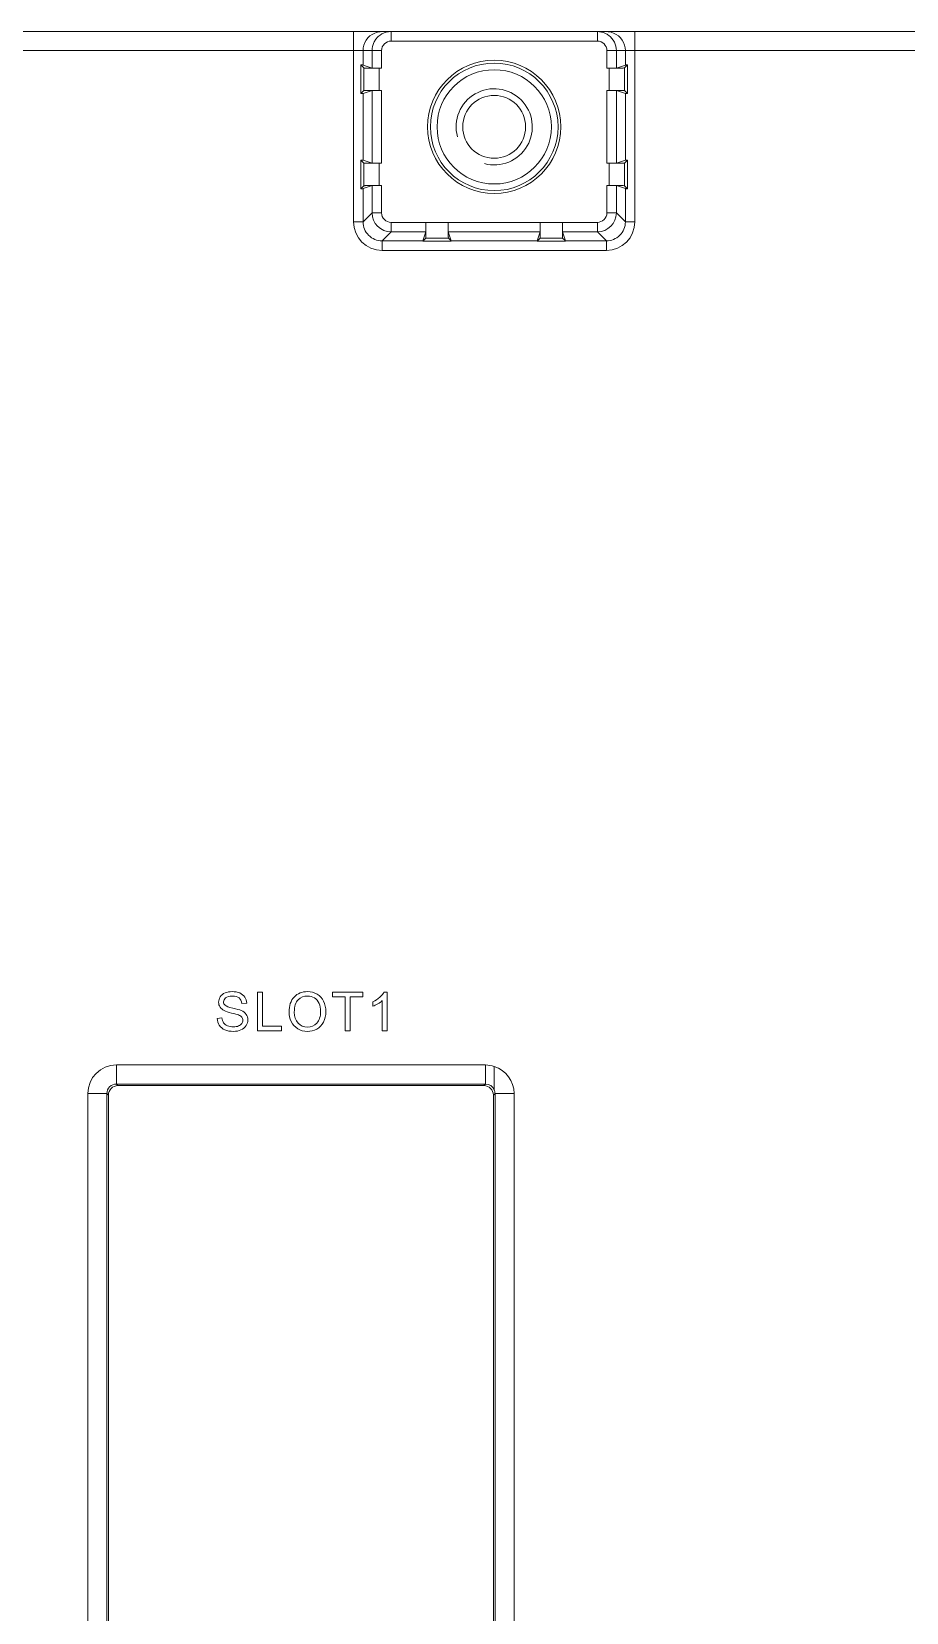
# Model space of a CAD drawing. Header units: millimetres. Extents: x 33157 to 59611, y -29750 to 1750.
# Drawn here: x 55089.7 to 55135.6, y 95.4 to 178.4 of the extents above; entities that cross this region are included whole.
import ezdxf

# ---------------------------------------------------------------- set-up
doc = ezdxf.new("R2010")
doc.units = ezdxf.units.MM
doc.layers.get('0').update_dxf_attribs({"lineweight": 18})

msp = doc.modelspace()

# ---------------------------------------------------------------- linework, layer by layer
at = {"lineweight": 9}
for p, q in [((55106.613, 178.367), (55106.613, 168.379)), ((55108.585, 178.367), (55108.585, 177.867)), ((55119.415, 178.367), (55119.415, 177.867)), ((55121.387, 178.367), (55121.387, 168.379)), ((55107.113, 177.367), (55107.113, 176.613)), ((55107.585, 177.367), (55107.585, 176.455)), ((55108.085, 177.367), (55108.085, 176.451)), ((55119.916, 177.367), (55119.916, 176.451)), ((55120.415, 177.367), (55120.415, 176.455)), ((55120.887, 177.367), (55120.887, 176.613)), ((55107.002, 176.615), (55107.002, 175.119)), ((55107.159, 176.458), (55107.159, 175.276)), ((55107.959, 176.451), (55107.959, 175.283)), ((55120.041, 176.451), (55120.041, 175.283)), ((55120.841, 176.458), (55120.841, 175.276)), ((55120.999, 176.615), (55120.999, 175.119)), ((55107.585, 175.279), (55107.585, 171.455)), ((55108.085, 175.283), (55108.085, 171.451)), ((55119.916, 175.283), (55119.916, 171.451)), ((55120.415, 175.279), (55120.415, 171.455)), ((55107.113, 175.121), (55107.113, 171.613)), ((55120.887, 175.121), (55120.887, 171.613)), ((55107.002, 171.615), (55107.002, 170.119)), ((55107.159, 171.458), (55107.159, 170.276)), ((55107.959, 171.451), (55107.959, 170.283)), ((55120.041, 171.451), (55120.041, 170.283)), ((55120.841, 171.458), (55120.841, 170.276)), ((55120.999, 171.615), (55120.999, 170.119)), ((55107.585, 170.279), (55107.585, 168.851)), ((55108.085, 170.283), (55108.085, 168.851)), ((55119.916, 170.283), (55119.916, 168.851)), ((55120.415, 170.279), (55120.415, 168.851)), ((55107.113, 170.121), (55107.113, 168.379)), ((55120.887, 170.121), (55120.887, 168.379)), ((55108.585, 168.352), (55108.585, 167.852)), ((55119.416, 168.352), (55119.416, 167.852)), ((55108.113, 167.38), (55108.113, 166.88)), ((55119.888, 167.38), (55119.888, 166.88)), ((55094.159, 124.108), (55094.159, 123.108)), ((55113.542, 124.108), (55113.542, 123.108)), ((55092.659, 122.608), (55092.659, 67.776)), ((55093.659, 122.608), (55093.659, 67.776)), ((55093.744, 122.523), (55093.744, 67.861)), ((55113.956, 122.523), (55113.956, 67.861)), ((55114.042, 122.608), (55114.042, 67.776)), ((55115.042, 122.608), (55115.042, 67.776))]:
    msp.add_line(p, q, dxfattribs=at)
for points in [[(54962.613, 178.367), (54962.613, 178.367), (55225.5, 178.367), (55225.5, 178.367)], [(55107.73, 178.291), (55107.357, 178.136), (55107.113, 177.771), (55107.113, 177.367)], [(55107.678, 177.788), (55107.617, 177.657), (55107.585, 177.511), (55107.585, 177.367)], [(55107.784, 177.965), (55107.742, 177.91), (55107.707, 177.85), (55107.678, 177.788)], [(55107.73, 178.291), (55107.85, 178.341), (55107.983, 178.367), (55108.113, 178.367)], [(55107.913, 178.107), (55107.865, 178.064), (55107.822, 178.017), (55107.784, 177.965)], [(55108.326, 178.333), (55108.174, 178.292), (55108.029, 178.213), (55107.913, 178.107)], [(55108.585, 177.867), (55108.309, 177.867), (55108.085, 177.643), (55108.085, 177.367)], [(55108.585, 178.367), (55108.498, 178.367), (55108.41, 178.355), (55108.326, 178.333)], [(55119.415, 177.867), (55119.415, 177.867), (55108.585, 177.867), (55108.585, 177.867)], [(55119.836, 178.274), (55119.706, 178.335), (55119.559, 178.367), (55119.415, 178.367)], [(55119.916, 177.367), (55119.916, 177.643), (55119.692, 177.867), (55119.415, 177.867)], [(55120.013, 178.168), (55119.958, 178.21), (55119.899, 178.245), (55119.836, 178.274)], [(55120.27, 178.291), (55120.15, 178.341), (55120.018, 178.367), (55119.888, 178.367)], [(55120.415, 177.367), (55120.415, 177.683), (55120.266, 177.98), (55120.013, 178.168)], [(55120.887, 177.367), (55120.887, 177.771), (55120.644, 178.136), (55120.27, 178.291)], [(55074.916, 177.367), (55074.916, 177.367), (55108.085, 177.367), (55108.085, 177.367)], [(55119.916, 177.367), (55119.916, 177.367), (55153.085, 177.367), (55153.085, 177.367)], [(55107.159, 176.458), (55107.159, 176.458), (55107.002, 176.615), (55107.002, 176.615)], [(55107.113, 176.613), (55107.11, 176.614), (55107.071, 176.615), (55107.002, 176.615)], [(55107.113, 176.613), (55107.113, 176.613), (55107.585, 176.455), (55107.585, 176.455)], [(55107.159, 176.458), (55107.163, 176.454), (55107.52, 176.451), (55107.959, 176.451)], [(55107.585, 176.455), (55107.592, 176.453), (55107.814, 176.451), (55108.085, 176.451)], [(55108.085, 176.451), (55108.085, 176.451), (55107.959, 176.451), (55107.959, 176.451)], [(55119.916, 176.451), (55119.916, 176.451), (55120.041, 176.451), (55120.041, 176.451)], [(55120.887, 176.613), (55120.887, 176.613), (55120.415, 176.455), (55120.415, 176.455)], [(55120.841, 176.458), (55120.841, 176.458), (55120.999, 176.615), (55120.999, 176.615)], [(55120.999, 176.615), (55120.929, 176.615), (55120.89, 176.614), (55120.887, 176.613)], [(55107.159, 175.276), (55107.159, 175.276), (55107.002, 175.119), (55107.002, 175.119)], [(55107.113, 175.121), (55107.113, 175.121), (55107.585, 175.279), (55107.585, 175.279)], [(55108.085, 175.283), (55108.085, 175.283), (55107.959, 175.283), (55107.959, 175.283)], [(55119.916, 175.283), (55119.916, 175.283), (55120.041, 175.283), (55120.041, 175.283)], [(55120.415, 175.279), (55120.408, 175.281), (55120.187, 175.283), (55119.916, 175.283)], [(55120.841, 175.276), (55120.838, 175.28), (55120.48, 175.283), (55120.041, 175.283)], [(55120.887, 175.121), (55120.887, 175.121), (55120.415, 175.279), (55120.415, 175.279)], [(55120.841, 175.276), (55120.841, 175.276), (55120.999, 175.119), (55120.999, 175.119)], [(55107.002, 175.119), (55107.071, 175.119), (55107.11, 175.12), (55107.113, 175.121)], [(55120.887, 175.121), (55120.89, 175.12), (55120.929, 175.119), (55120.999, 175.119)], [(55107.159, 171.458), (55107.159, 171.458), (55107.002, 171.615), (55107.002, 171.615)], [(55107.113, 171.613), (55107.11, 171.614), (55107.071, 171.615), (55107.002, 171.615)], [(55107.113, 171.613), (55107.113, 171.613), (55107.585, 171.455), (55107.585, 171.455)], [(55107.159, 171.458), (55107.163, 171.454), (55107.52, 171.451), (55107.959, 171.451)], [(55107.585, 171.455), (55107.592, 171.453), (55107.814, 171.451), (55108.085, 171.451)], [(55108.085, 171.451), (55108.085, 171.451), (55107.959, 171.451), (55107.959, 171.451)], [(55119.916, 171.451), (55119.916, 171.451), (55120.041, 171.451), (55120.041, 171.451)], [(55120.887, 171.613), (55120.887, 171.613), (55120.415, 171.455), (55120.415, 171.455)], [(55120.841, 171.458), (55120.841, 171.458), (55120.999, 171.615), (55120.999, 171.615)], [(55120.999, 171.615), (55120.929, 171.615), (55120.89, 171.614), (55120.887, 171.613)], [(55107.159, 170.276), (55107.159, 170.276), (55107.002, 170.119), (55107.002, 170.119)], [(55107.113, 170.121), (55107.113, 170.121), (55107.585, 170.279), (55107.585, 170.279)], [(55108.085, 170.283), (55108.085, 170.283), (55107.959, 170.283), (55107.959, 170.283)], [(55119.916, 170.283), (55119.916, 170.283), (55120.041, 170.283), (55120.041, 170.283)], [(55120.415, 170.279), (55120.408, 170.281), (55120.187, 170.283), (55119.916, 170.283)], [(55120.841, 170.276), (55120.838, 170.28), (55120.48, 170.283), (55120.041, 170.283)], [(55120.887, 170.121), (55120.887, 170.121), (55120.415, 170.279), (55120.415, 170.279)], [(55120.841, 170.276), (55120.841, 170.276), (55120.999, 170.119), (55120.999, 170.119)], [(55107.002, 170.119), (55107.071, 170.119), (55107.11, 170.12), (55107.113, 170.121)], [(55120.887, 170.121), (55120.89, 170.12), (55120.929, 170.119), (55120.999, 170.119)], [(55107.585, 168.851), (55107.585, 168.851), (55107.113, 168.379), (55107.113, 168.379)], [(55108.085, 168.851), (55108.085, 168.851), (55107.585, 168.851), (55107.585, 168.851)], [(55107.585, 168.851), (55107.585, 168.299), (55108.033, 167.852), (55108.585, 167.852)], [(55119.416, 167.852), (55119.968, 167.852), (55120.415, 168.299), (55120.415, 168.851)], [(55119.916, 168.851), (55119.916, 168.851), (55120.415, 168.851), (55120.415, 168.851)], [(55120.415, 168.851), (55120.415, 168.851), (55120.887, 168.379), (55120.887, 168.379)], [(55106.613, 168.379), (55106.613, 168.379), (55107.113, 168.379), (55107.113, 168.379)], [(55106.613, 168.379), (55106.613, 167.551), (55107.284, 166.88), (55108.113, 166.88)], [(55108.585, 167.852), (55108.585, 167.852), (55108.113, 167.38), (55108.113, 167.38)], [(55108.585, 168.352), (55108.585, 168.352), (55110.416, 168.339), (55110.416, 168.339)], [(55108.585, 167.852), (55108.585, 167.852), (55110.412, 167.852), (55110.412, 167.852)], [(55110.254, 167.38), (55110.254, 167.38), (55110.412, 167.852), (55110.412, 167.852)], [(55110.416, 168.339), (55110.416, 168.339), (55117.584, 168.339), (55117.584, 168.339)], [(55116.412, 167.852), (55116.412, 167.852), (55111.589, 167.852), (55111.589, 167.852)], [(55111.746, 167.38), (55111.746, 167.38), (55111.589, 167.852), (55111.589, 167.852)], [(55116.254, 167.38), (55116.254, 167.38), (55116.412, 167.852), (55116.412, 167.852)], [(55117.584, 168.339), (55117.584, 168.339), (55119.416, 168.352), (55119.416, 168.352)], [(55117.589, 167.852), (55117.589, 167.852), (55119.416, 167.852), (55119.416, 167.852)], [(55117.746, 167.38), (55117.746, 167.38), (55117.589, 167.852), (55117.589, 167.852)], [(55119.416, 167.852), (55119.416, 167.852), (55119.888, 167.38), (55119.888, 167.38)], [(55119.888, 166.88), (55120.716, 166.88), (55121.387, 167.551), (55121.387, 168.379)], [(55121.387, 168.379), (55121.387, 168.379), (55120.887, 168.379), (55120.887, 168.379)], [(55119.888, 166.88), (55119.888, 166.88), (55108.113, 166.88), (55108.113, 166.88)], [(55108.113, 167.38), (55108.113, 167.38), (55110.254, 167.38), (55110.254, 167.38)], [(55110.254, 167.37), (55110.254, 167.37), (55111.747, 167.37), (55111.747, 167.37)], [(55110.409, 167.526), (55110.409, 167.526), (55110.254, 167.37), (55110.254, 167.37)], [(55110.409, 167.526), (55110.409, 167.526), (55111.591, 167.526), (55111.591, 167.526)], [(55111.591, 167.526), (55111.591, 167.526), (55111.746, 167.375), (55111.746, 167.375)], [(55111.746, 167.38), (55111.746, 167.38), (55116.254, 167.38), (55116.254, 167.38)], [(55111.746, 167.371), (55111.746, 167.371), (55111.747, 167.37), (55111.747, 167.37)], [(55116.254, 167.37), (55116.254, 167.37), (55117.747, 167.37), (55117.747, 167.37)], [(55116.409, 167.526), (55116.409, 167.526), (55116.254, 167.37), (55116.254, 167.37)], [(55116.409, 167.526), (55116.409, 167.526), (55117.591, 167.526), (55117.591, 167.526)], [(55117.591, 167.526), (55117.591, 167.526), (55117.746, 167.375), (55117.746, 167.375)], [(55117.746, 167.38), (55117.746, 167.38), (55119.888, 167.38), (55119.888, 167.38)], [(55117.746, 167.371), (55117.746, 167.371), (55117.747, 167.37), (55117.747, 167.37)], [(55094.159, 124.108), (55093.33, 124.108), (55092.659, 123.437), (55092.659, 122.608)], [(55094.159, 124.108), (55094.159, 124.108), (55113.542, 124.108), (55113.542, 124.108)], [(55114, 124.036), (55113.852, 124.084), (55113.697, 124.108), (55113.542, 124.108)], [(55115.042, 122.608), (55115.041, 123.26), (55114.621, 123.837), (55114, 124.036)], [(55094.244, 123.023), (55093.968, 123.023), (55093.744, 122.799), (55093.744, 122.523)], [(55094.159, 123.108), (55094.159, 123.108), (55113.542, 123.108), (55113.542, 123.108)], [(55094.244, 123.023), (55094.244, 123.023), (55113.456, 123.023), (55113.456, 123.023)], [(55094.244, 123.023), (55094.244, 123.023), (55094.159, 123.108), (55094.159, 123.108)], [(55113.542, 123.108), (55113.542, 123.108), (55113.456, 123.023), (55113.456, 123.023)], [(55113.956, 122.523), (55113.956, 122.799), (55113.732, 123.023), (55113.456, 123.023)], [(55114, 122.807), (55113.921, 122.99), (55113.741, 123.108), (55113.542, 123.108)], [(55092.659, 122.608), (55092.659, 122.608), (55093.659, 122.608), (55093.659, 122.608)], [(55093.744, 122.523), (55093.744, 122.523), (55093.659, 122.608), (55093.659, 122.608)], [(55114.042, 122.608), (55114.042, 122.608), (55113.956, 122.523), (55113.956, 122.523)], [(55114, 122.807), (55114.027, 122.745), (55114.042, 122.676), (55114.042, 122.608)], [(55115.042, 122.608), (55115.042, 122.608), (55114.042, 122.608), (55114.042, 122.608)]]:
    msp.add_open_spline(points, degree=3, dxfattribs=at)
for points, knots in [([(55117.5, 173.367), (55117.5, 175.3), (55115.933, 176.867), (55114, 176.867), (55112.067, 176.867), (55110.5, 175.3), (55110.5, 173.367), (55110.5, 171.434), (55112.067, 169.867), (55114, 169.867), (55115.933, 169.867), (55117.5, 171.434), (55117.5, 173.367)], [0, 0, 0, 0, 152290.070623, 152290.070623, 152290.070623, 304580.141245, 304580.141245, 304580.141245, 456870.211868, 456870.211868, 456870.211868, 609160.282491, 609160.282491, 609160.282491, 609160.282491]), ([(55117.35, 173.367), (55117.35, 175.217), (55115.85, 176.717), (55114, 176.717), (55112.15, 176.717), (55110.65, 175.217), (55110.65, 173.367), (55110.65, 171.517), (55112.15, 170.017), (55114, 170.017), (55115.85, 170.017), (55117.35, 171.517), (55117.35, 173.367)], [0, 0, 0, 0, 152290.638676, 152290.638676, 152290.638676, 304581.277352, 304581.277352, 304581.277352, 456871.916028, 456871.916028, 456871.916028, 609162.554704, 609162.554704, 609162.554704, 609162.554704]), ([(55117, 173.367), (55117, 175.024), (55115.657, 176.367), (55114, 176.367), (55112.343, 176.367), (55111, 175.024), (55111, 173.367), (55111, 171.71), (55112.343, 170.367), (55114, 170.367), (55115.657, 170.367), (55117, 171.71), (55117, 173.367)], [0, 0, 0, 0, 152291.964253, 152291.964253, 152291.964253, 304583.928506, 304583.928506, 304583.928506, 456875.89276, 456875.89276, 456875.89276, 609167.857013, 609167.857013, 609167.857013, 609167.857013]), ([(55120.014, 176.451), (55120.118, 176.451), (55120.222, 176.451), (55120.326, 176.452), (55120.374, 176.452), (55120.421, 176.452), (55120.469, 176.452), (55120.511, 176.452), (55120.553, 176.452), (55120.594, 176.453), (55120.629, 176.454), (55120.663, 176.454), (55120.698, 176.454), (55120.724, 176.454), (55120.751, 176.453), (55120.776, 176.455), (55120.791, 176.457), (55120.806, 176.459), (55120.824, 176.457), (55120.83, 176.456), (55120.837, 176.454), (55120.841, 176.458)], [0, 0, 0, 0, 143990.377993, 143990.377993, 143990.377993, 287980.755987, 287980.755987, 287980.755987, 431971.13398, 431971.13398, 431971.13398, 575961.511973, 575961.511973, 575961.511973, 719951.889967, 719951.889967, 719951.889967, 863942.26796, 863942.26796, 863942.26796, 1007932.645954, 1007932.645954, 1007932.645954, 1007932.645954]), ([(55120.014, 176.451), (55120.065, 176.451), (55120.116, 176.452), (55120.167, 176.452), (55120.21, 176.452), (55120.253, 176.451), (55120.296, 176.453), (55120.325, 176.454), (55120.353, 176.456), (55120.383, 176.454), (55120.394, 176.453), (55120.405, 176.452), (55120.415, 176.455)], [0, 0, 0, 0, 152316.083337, 152316.083337, 152316.083337, 304632.166675, 304632.166675, 304632.166675, 456948.250012, 456948.250012, 456948.250012, 609264.333349, 609264.333349, 609264.333349, 609264.333349]), ([(55107.987, 175.283), (55107.883, 175.283), (55107.778, 175.283), (55107.674, 175.282), (55107.627, 175.282), (55107.579, 175.282), (55107.532, 175.282), (55107.49, 175.282), (55107.448, 175.281), (55107.406, 175.281), (55107.372, 175.28), (55107.337, 175.279), (55107.302, 175.28), (55107.276, 175.28), (55107.25, 175.281), (55107.225, 175.279), (55107.209, 175.277), (55107.194, 175.274), (55107.176, 175.277), (55107.17, 175.278), (55107.163, 175.28), (55107.159, 175.276)], [0, 0, 0, 0, 143957.599428, 143957.599428, 143957.599428, 287915.198855, 287915.198855, 287915.198855, 431872.798283, 431872.798283, 431872.798283, 575830.39771, 575830.39771, 575830.39771, 719787.997138, 719787.997138, 719787.997138, 863745.596566, 863745.596566, 863745.596566, 1007703.195993, 1007703.195993, 1007703.195993, 1007703.195993]), ([(55107.987, 175.283), (55107.936, 175.283), (55107.885, 175.282), (55107.834, 175.282), (55107.79, 175.282), (55107.747, 175.283), (55107.704, 175.281), (55107.676, 175.28), (55107.647, 175.278), (55107.618, 175.28), (55107.607, 175.281), (55107.595, 175.282), (55107.585, 175.279)], [0, 0, 0, 0, 152283.109506, 152283.109506, 152283.109506, 304566.219011, 304566.219011, 304566.219011, 456849.328517, 456849.328517, 456849.328517, 609132.438023, 609132.438023, 609132.438023, 609132.438023]), ([(55113.483, 171.435), (55114.357, 171.201), (55115.28, 171.583), (55115.732, 172.367), (55116.185, 173.151), (55116.055, 174.141), (55115.414, 174.781), (55114.774, 175.421), (55113.784, 175.552), (55113, 175.099), (55112.216, 174.646), (55111.834, 173.724), (55112.068, 172.849)], [0, 0, 0, 0, 152299.335752, 152299.335752, 152299.335752, 304598.671503, 304598.671503, 304598.671503, 456898.007255, 456898.007255, 456898.007255, 609197.343007, 609197.343007, 609197.343007, 609197.343007]), ([(55115.65, 173.367), (55115.65, 174.278), (55114.911, 175.017), (55114, 175.017), (55113.089, 175.017), (55112.35, 174.278), (55112.35, 173.367), (55112.35, 172.456), (55113.089, 171.717), (55114, 171.717), (55114.911, 171.717), (55115.65, 172.456), (55115.65, 173.367)], [0, 0, 0, 0, 152297.077485, 152297.077485, 152297.077485, 304594.154971, 304594.154971, 304594.154971, 456891.232456, 456891.232456, 456891.232456, 609188.309942, 609188.309942, 609188.309942, 609188.309942]), ([(55120.014, 171.451), (55120.118, 171.451), (55120.222, 171.451), (55120.326, 171.452), (55120.374, 171.452), (55120.421, 171.452), (55120.469, 171.452), (55120.511, 171.452), (55120.553, 171.452), (55120.594, 171.453), (55120.629, 171.454), (55120.663, 171.454), (55120.698, 171.454), (55120.724, 171.454), (55120.751, 171.453), (55120.776, 171.455), (55120.791, 171.457), (55120.806, 171.459), (55120.824, 171.457), (55120.83, 171.456), (55120.837, 171.454), (55120.841, 171.458)], [0, 0, 0, 0, 143996.532887, 143996.532887, 143996.532887, 287993.065774, 287993.065774, 287993.065774, 431989.598661, 431989.598661, 431989.598661, 575986.131548, 575986.131548, 575986.131548, 719982.664435, 719982.664435, 719982.664435, 863979.197322, 863979.197322, 863979.197322, 1007975.730209, 1007975.730209, 1007975.730209, 1007975.730209]), ([(55120.014, 171.451), (55120.065, 171.451), (55120.116, 171.452), (55120.167, 171.452), (55120.21, 171.452), (55120.253, 171.451), (55120.296, 171.453), (55120.325, 171.454), (55120.353, 171.456), (55120.383, 171.454), (55120.394, 171.453), (55120.405, 171.452), (55120.415, 171.455)], [0, 0, 0, 0, 152322.971569, 152322.971569, 152322.971569, 304645.943139, 304645.943139, 304645.943139, 456968.914708, 456968.914708, 456968.914708, 609291.886278, 609291.886278, 609291.886278, 609291.886278]), ([(55107.987, 170.283), (55107.883, 170.283), (55107.778, 170.283), (55107.674, 170.282), (55107.627, 170.282), (55107.579, 170.282), (55107.532, 170.282), (55107.49, 170.282), (55107.448, 170.281), (55107.406, 170.281), (55107.372, 170.28), (55107.337, 170.279), (55107.302, 170.28), (55107.276, 170.28), (55107.25, 170.281), (55107.225, 170.279), (55107.209, 170.277), (55107.194, 170.274), (55107.176, 170.277), (55107.17, 170.278), (55107.163, 170.28), (55107.159, 170.276)], [0, 0, 0, 0, 143963.754502, 143963.754502, 143963.754502, 287927.509004, 287927.509004, 287927.509004, 431891.263506, 431891.263506, 431891.263506, 575855.018008, 575855.018008, 575855.018008, 719818.77251, 719818.77251, 719818.77251, 863782.527012, 863782.527012, 863782.527012, 1007746.281515, 1007746.281515, 1007746.281515, 1007746.281515]), ([(55107.987, 170.283), (55107.936, 170.283), (55107.885, 170.282), (55107.834, 170.282), (55107.79, 170.282), (55107.747, 170.283), (55107.704, 170.281), (55107.676, 170.28), (55107.647, 170.278), (55107.618, 170.28), (55107.607, 170.281), (55107.595, 170.282), (55107.585, 170.279)], [0, 0, 0, 0, 152289.997937, 152289.997937, 152289.997937, 304579.995874, 304579.995874, 304579.995874, 456869.993811, 456869.993811, 456869.993811, 609159.991748, 609159.991748, 609159.991748, 609159.991748]), ([(55108.085, 168.851), (55108.085, 168.719), (55108.137, 168.592), (55108.231, 168.498), (55108.325, 168.404), (55108.452, 168.352), (55108.585, 168.352)], [0, 0, 0, 0, 171747.572086, 171747.572086, 171747.572086, 343495.144173, 343495.144173, 343495.144173, 343495.144173]), ([(55119.416, 168.352), (55119.548, 168.352), (55119.675, 168.404), (55119.769, 168.498), (55119.863, 168.592), (55119.916, 168.719), (55119.916, 168.851)], [0, 0, 0, 0, 171783.53251, 171783.53251, 171783.53251, 343567.06502, 343567.06502, 343567.06502, 343567.06502]), ([(55107.113, 168.379), (55107.113, 168.114), (55107.218, 167.86), (55107.406, 167.672), (55107.593, 167.485), (55107.847, 167.38), (55108.113, 167.38)], [0, 0, 0, 0, 171745.797728, 171745.797728, 171745.797728, 343491.595457, 343491.595457, 343491.595457, 343491.595457]), ([(55110.409, 167.526), (55110.413, 167.53), (55110.411, 167.537), (55110.41, 167.543), (55110.408, 167.56), (55110.41, 167.575), (55110.412, 167.59), (55110.414, 167.614), (55110.413, 167.64), (55110.413, 167.666), (55110.413, 167.7), (55110.414, 167.733), (55110.414, 167.767), (55110.415, 167.808), (55110.415, 167.849), (55110.415, 167.89), (55110.415, 167.937), (55110.415, 167.983), (55110.416, 168.03), (55110.416, 168.133), (55110.416, 168.236), (55110.416, 168.339)], [0, 0, 0, 0, 143975.18431, 143975.18431, 143975.18431, 287950.36862, 287950.36862, 287950.36862, 431925.552931, 431925.552931, 431925.552931, 575900.737241, 575900.737241, 575900.737241, 719875.921551, 719875.921551, 719875.921551, 863851.105861, 863851.105861, 863851.105861, 1007826.290172, 1007826.290172, 1007826.290172, 1007826.290172]), ([(55110.416, 168.339), (55110.416, 168.277), (55110.415, 168.216), (55110.416, 168.154), (55110.416, 168.102), (55110.417, 168.05), (55110.415, 167.998), (55110.413, 167.963), (55110.411, 167.928), (55110.413, 167.892), (55110.414, 167.878), (55110.416, 167.865), (55110.412, 167.852)], [0, 0, 0, 0, 152300.329285, 152300.329285, 152300.329285, 304600.658569, 304600.658569, 304600.658569, 456900.987854, 456900.987854, 456900.987854, 609201.317138, 609201.317138, 609201.317138, 609201.317138]), ([(55111.584, 168.339), (55111.584, 168.236), (55111.584, 168.133), (55111.585, 168.03), (55111.585, 167.983), (55111.585, 167.937), (55111.586, 167.89), (55111.586, 167.849), (55111.586, 167.808), (55111.586, 167.767), (55111.587, 167.733), (55111.588, 167.7), (55111.587, 167.666), (55111.587, 167.64), (55111.586, 167.614), (55111.589, 167.59), (55111.59, 167.575), (55111.593, 167.56), (55111.59, 167.543), (55111.589, 167.537), (55111.587, 167.53), (55111.591, 167.526)], [0, 0, 0, 0, 143977.530231, 143977.530231, 143977.530231, 287955.060462, 287955.060462, 287955.060462, 431932.590693, 431932.590693, 431932.590693, 575910.120924, 575910.120924, 575910.120924, 719887.651155, 719887.651155, 719887.651155, 863865.181387, 863865.181387, 863865.181387, 1007842.711618, 1007842.711618, 1007842.711618, 1007842.711618]), ([(55111.584, 168.339), (55111.584, 168.277), (55111.585, 168.216), (55111.585, 168.154), (55111.585, 168.102), (55111.584, 168.05), (55111.586, 167.998), (55111.587, 167.963), (55111.59, 167.928), (55111.587, 167.892), (55111.586, 167.878), (55111.584, 167.865), (55111.589, 167.852)], [0, 0, 0, 0, 152303.570175, 152303.570175, 152303.570175, 304607.140349, 304607.140349, 304607.140349, 456910.710524, 456910.710524, 456910.710524, 609214.280698, 609214.280698, 609214.280698, 609214.280698]), ([(55116.409, 167.526), (55116.413, 167.53), (55116.411, 167.537), (55116.41, 167.543), (55116.408, 167.56), (55116.41, 167.575), (55116.412, 167.59), (55116.414, 167.614), (55116.413, 167.64), (55116.413, 167.666), (55116.413, 167.7), (55116.414, 167.733), (55116.414, 167.767), (55116.415, 167.808), (55116.415, 167.849), (55116.415, 167.89), (55116.415, 167.937), (55116.415, 167.983), (55116.416, 168.03), (55116.416, 168.133), (55116.416, 168.236), (55116.416, 168.339)], [0, 0, 0, 0, 143990.881724, 143990.881724, 143990.881724, 287981.763449, 287981.763449, 287981.763449, 431972.645173, 431972.645173, 431972.645173, 575963.526897, 575963.526897, 575963.526897, 719954.408622, 719954.408622, 719954.408622, 863945.290346, 863945.290346, 863945.290346, 1007936.17207, 1007936.17207, 1007936.17207, 1007936.17207]), ([(55116.416, 168.339), (55116.416, 168.277), (55116.415, 168.216), (55116.416, 168.154), (55116.416, 168.102), (55116.417, 168.05), (55116.415, 167.998), (55116.413, 167.963), (55116.411, 167.928), (55116.413, 167.892), (55116.414, 167.878), (55116.416, 167.865), (55116.412, 167.852)], [0, 0, 0, 0, 152316.935831, 152316.935831, 152316.935831, 304633.871662, 304633.871662, 304633.871662, 456950.807494, 456950.807494, 456950.807494, 609267.743325, 609267.743325, 609267.743325, 609267.743325]), ([(55117.584, 168.339), (55117.584, 168.236), (55117.584, 168.133), (55117.585, 168.03), (55117.585, 167.983), (55117.585, 167.937), (55117.586, 167.89), (55117.586, 167.849), (55117.586, 167.808), (55117.586, 167.767), (55117.587, 167.733), (55117.588, 167.7), (55117.587, 167.666), (55117.587, 167.64), (55117.586, 167.614), (55117.589, 167.59), (55117.59, 167.575), (55117.593, 167.56), (55117.59, 167.543), (55117.589, 167.537), (55117.587, 167.53), (55117.591, 167.526)], [0, 0, 0, 0, 143993.227645, 143993.227645, 143993.227645, 287986.45529, 287986.45529, 287986.45529, 431979.682935, 431979.682935, 431979.682935, 575972.910581, 575972.910581, 575972.910581, 719966.138226, 719966.138226, 719966.138226, 863959.365871, 863959.365871, 863959.365871, 1007952.593516, 1007952.593516, 1007952.593516, 1007952.593516]), ([(55117.584, 168.339), (55117.584, 168.277), (55117.585, 168.216), (55117.585, 168.154), (55117.585, 168.102), (55117.584, 168.05), (55117.586, 167.998), (55117.587, 167.963), (55117.59, 167.928), (55117.587, 167.892), (55117.586, 167.878), (55117.584, 167.865), (55117.589, 167.852)], [0, 0, 0, 0, 152320.176721, 152320.176721, 152320.176721, 304640.353442, 304640.353442, 304640.353442, 456960.530163, 456960.530163, 456960.530163, 609280.706885, 609280.706885, 609280.706885, 609280.706885]), ([(55119.888, 167.38), (55120.153, 167.38), (55120.407, 167.485), (55120.595, 167.672), (55120.782, 167.86), (55120.888, 168.114), (55120.887, 168.379)], [0, 0, 0, 0, 171786.858409, 171786.858409, 171786.858409, 343573.716818, 343573.716818, 343573.716818, 343573.716818]), ([(55114, 122.983), (55114, 123.052), (55114, 123.121), (55114, 123.19), (55114.001, 123.472), (55114, 123.754), (55114, 124.036)], [0, 0, 0, 0, 171836.098464, 171836.098464, 171836.098464, 343672.196928, 343672.196928, 343672.196928, 343672.196928]), ([(55094.159, 123.108), (55094.026, 123.108), (55093.899, 123.056), (55093.805, 122.962), (55093.712, 122.868), (55093.659, 122.741), (55093.659, 122.608)], [0, 0, 0, 0, 171773.412129, 171773.412129, 171773.412129, 343546.824258, 343546.824258, 343546.824258, 343546.824258]), ([(55114, 122.807), (55113.994, 122.826), (55113.998, 122.846), (55114, 122.866), (55114.004, 122.906), (55114.001, 122.944), (55114, 122.983)], [0, 0, 0, 0, 171836.933523, 171836.933523, 171836.933523, 343673.867046, 343673.867046, 343673.867046, 343673.867046])]:
    msp.add_open_spline(points, degree=3, knots=knots, dxfattribs=at)
for points, knots in [([(55099.455, 126.556), (55099.455, 126.556), (55099.706, 126.579), (55099.706, 126.579), (55099.718, 126.477), (55099.746, 126.394), (55099.79, 126.328), (55099.833, 126.263), (55099.901, 126.211), (55099.993, 126.17), (55100.085, 126.13), (55100.188, 126.11), (55100.303, 126.11), (55100.405, 126.11), (55100.495, 126.125), (55100.573, 126.156), (55100.651, 126.186), (55100.709, 126.228), (55100.747, 126.281), (55100.785, 126.334), (55100.804, 126.392), (55100.804, 126.454), (55100.804, 126.517), (55100.786, 126.572), (55100.749, 126.62), (55100.712, 126.667), (55100.652, 126.706), (55100.567, 126.739), (55100.513, 126.76), (55100.393, 126.793), (55100.207, 126.837), (55100.021, 126.882), (55099.892, 126.924), (55099.817, 126.963), (55099.721, 127.014), (55099.649, 127.077), (55099.602, 127.152), (55099.555, 127.227), (55099.531, 127.311), (55099.531, 127.404), (55099.531, 127.506), (55099.561, 127.602), (55099.618, 127.69), (55099.676, 127.779), (55099.76, 127.846), (55099.872, 127.892), (55099.983, 127.938), (55100.107, 127.961), (55100.243, 127.961), (55100.392, 127.961), (55100.524, 127.937), (55100.639, 127.889), (55100.753, 127.841), (55100.841, 127.77), (55100.902, 127.676), (55100.964, 127.582), (55100.997, 127.476), (55101.002, 127.357), (55101.002, 127.357), (55100.745, 127.338), (55100.745, 127.338), (55100.731, 127.465), (55100.685, 127.562), (55100.605, 127.627), (55100.526, 127.692), (55100.408, 127.724), (55100.253, 127.724), (55100.091, 127.724), (55099.973, 127.695), (55099.899, 127.635), (55099.825, 127.576), (55099.788, 127.505), (55099.788, 127.421), (55099.788, 127.349), (55099.815, 127.289), (55099.867, 127.242), (55099.918, 127.195), (55100.053, 127.147), (55100.27, 127.098), (55100.487, 127.048), (55100.636, 127.006), (55100.717, 126.969), (55100.834, 126.915), (55100.921, 126.847), (55100.977, 126.763), (55101.033, 126.681), (55101.061, 126.585), (55101.061, 126.477), (55101.061, 126.369), (55101.03, 126.269), (55100.969, 126.174), (55100.907, 126.079), (55100.819, 126.005), (55100.704, 125.952), (55100.589, 125.899), (55100.459, 125.873), (55100.315, 125.873), (55100.132, 125.873), (55099.98, 125.9), (55099.856, 125.953), (55099.733, 126.006), (55099.636, 126.086), (55099.566, 126.193), (55099.496, 126.3), (55099.459, 126.421), (55099.455, 126.556)], [0, 0, 0, 0, 135091.489833, 135091.489833, 135091.489833, 270182.979666, 270182.979666, 270182.979666, 405274.4695, 405274.4695, 405274.4695, 540365.959333, 540365.959333, 540365.959333, 675457.449166, 675457.449166, 675457.449166, 810548.938999, 810548.938999, 810548.938999, 945640.428833, 945640.428833, 945640.428833, 1080731.918666, 1080731.918666, 1080731.918666, 1215823.408499, 1215823.408499, 1215823.408499, 1350914.898332, 1350914.898332, 1350914.898332, 1486006.388165, 1486006.388165, 1486006.388165, 1621097.877999, 1621097.877999, 1621097.877999, 1756189.367832, 1756189.367832, 1756189.367832, 1891280.857665, 1891280.857665, 1891280.857665, 2026372.347498, 2026372.347498, 2026372.347498, 2161463.837331, 2161463.837331, 2161463.837331, 2296555.327165, 2296555.327165, 2296555.327165, 2431646.816998, 2431646.816998, 2431646.816998, 2566738.306831, 2566738.306831, 2566738.306831, 2701829.796664, 2701829.796664, 2701829.796664, 2836921.286498, 2836921.286498, 2836921.286498, 2972012.776331, 2972012.776331, 2972012.776331, 3107104.266164, 3107104.266164, 3107104.266164, 3242195.755997, 3242195.755997, 3242195.755997, 3377287.24583, 3377287.24583, 3377287.24583, 3512378.735664, 3512378.735664, 3512378.735664, 3647470.225497, 3647470.225497, 3647470.225497, 3782561.71533, 3782561.71533, 3782561.71533, 3917653.205163, 3917653.205163, 3917653.205163, 4052744.694996, 4052744.694996, 4052744.694996, 4187836.18483, 4187836.18483, 4187836.18483, 4322927.674663, 4322927.674663, 4322927.674663, 4458019.164496, 4458019.164496, 4458019.164496, 4593110.654329, 4593110.654329, 4593110.654329, 4728202.144163, 4728202.144163, 4728202.144163, 4728202.144163]), ([(55101.571, 125.907), (55101.571, 125.907), (55101.571, 127.928), (55101.571, 127.928), (55101.571, 127.928), (55101.839, 127.928), (55101.839, 127.928), (55101.839, 127.928), (55101.839, 126.144), (55101.839, 126.144), (55101.839, 126.144), (55102.832, 126.144), (55102.832, 126.144), (55102.832, 126.144), (55102.832, 125.907), (55102.832, 125.907), (55102.832, 125.907), (55101.571, 125.907), (55101.571, 125.907)], [0, 0, 0, 0, 145844.062725, 145844.062725, 145844.062725, 291688.12545, 291688.12545, 291688.12545, 437532.188175, 437532.188175, 437532.188175, 583376.2509, 583376.2509, 583376.2509, 729220.313625, 729220.313625, 729220.313625, 875064.37635, 875064.37635, 875064.37635, 875064.37635]), ([(55103.226, 126.89), (55103.226, 127.225), (55103.317, 127.488), (55103.497, 127.677), (55103.677, 127.867), (55103.909, 127.961), (55104.194, 127.961), (55104.381, 127.961), (55104.549, 127.917), (55104.699, 127.828), (55104.849, 127.739), (55104.963, 127.615), (55105.042, 127.455), (55105.12, 127.296), (55105.16, 127.116), (55105.16, 126.914), (55105.16, 126.709), (55105.118, 126.526), (55105.035, 126.365), (55104.953, 126.203), (55104.836, 126.08), (55104.684, 125.998), (55104.532, 125.914), (55104.368, 125.873), (55104.193, 125.873), (55104.003, 125.873), (55103.833, 125.919), (55103.683, 126.011), (55103.533, 126.103), (55103.419, 126.228), (55103.342, 126.387), (55103.265, 126.545), (55103.226, 126.713), (55103.226, 126.89)], [0, 0, 0, 0, 139959.296779, 139959.296779, 139959.296779, 279918.593559, 279918.593559, 279918.593559, 419877.890338, 419877.890338, 419877.890338, 559837.187117, 559837.187117, 559837.187117, 699796.483897, 699796.483897, 699796.483897, 839755.780676, 839755.780676, 839755.780676, 979715.077455, 979715.077455, 979715.077455, 1119674.374235, 1119674.374235, 1119674.374235, 1259633.671014, 1259633.671014, 1259633.671014, 1399592.967793, 1399592.967793, 1399592.967793, 1539552.264573, 1539552.264573, 1539552.264573, 1539552.264573]), ([(55106.174, 125.907), (55106.174, 125.907), (55106.174, 127.69), (55106.174, 127.69), (55106.174, 127.69), (55105.508, 127.69), (55105.508, 127.69), (55105.508, 127.69), (55105.508, 127.928), (55105.508, 127.928), (55105.508, 127.928), (55107.108, 127.928), (55107.108, 127.928), (55107.108, 127.928), (55107.108, 127.69), (55107.108, 127.69), (55107.108, 127.69), (55106.442, 127.69), (55106.442, 127.69), (55106.442, 127.69), (55106.442, 125.907), (55106.442, 125.907), (55106.442, 125.907), (55106.174, 125.907), (55106.174, 125.907)], [0, 0, 0, 0, 142610.90724, 142610.90724, 142610.90724, 285221.81448, 285221.81448, 285221.81448, 427832.72172, 427832.72172, 427832.72172, 570443.62896, 570443.62896, 570443.62896, 713054.5362, 713054.5362, 713054.5362, 855665.44344, 855665.44344, 855665.44344, 998276.35068, 998276.35068, 998276.35068, 1140887.25792, 1140887.25792, 1140887.25792, 1140887.25792]), ([(55108.374, 125.907), (55108.374, 125.907), (55108.125, 125.907), (55108.125, 125.907), (55108.125, 125.907), (55108.125, 127.488), (55108.125, 127.488), (55108.065, 127.431), (55107.987, 127.374), (55107.89, 127.317), (55107.793, 127.26), (55107.706, 127.217), (55107.628, 127.189), (55107.628, 127.189), (55107.628, 127.429), (55107.628, 127.429), (55107.767, 127.494), (55107.889, 127.573), (55107.993, 127.666), (55108.096, 127.759), (55108.17, 127.849), (55108.214, 127.936), (55108.214, 127.936), (55108.374, 127.936), (55108.374, 127.936), (55108.374, 127.936), (55108.374, 125.907), (55108.374, 125.907)], [0, 0, 0, 0, 141543.041374, 141543.041374, 141543.041374, 283086.082749, 283086.082749, 283086.082749, 424629.124123, 424629.124123, 424629.124123, 566172.165498, 566172.165498, 566172.165498, 707715.206872, 707715.206872, 707715.206872, 849258.248247, 849258.248247, 849258.248247, 990801.289621, 990801.289621, 990801.289621, 1132344.330996, 1132344.330996, 1132344.330996, 1273887.37237, 1273887.37237, 1273887.37237, 1273887.37237]), ([(55103.503, 126.886), (55103.503, 126.643), (55103.568, 126.451), (55103.699, 126.311), (55103.83, 126.172), (55103.994, 126.102), (55104.192, 126.102), (55104.393, 126.102), (55104.558, 126.172), (55104.688, 126.313), (55104.818, 126.454), (55104.883, 126.655), (55104.883, 126.914), (55104.883, 127.079), (55104.855, 127.222), (55104.8, 127.344), (55104.744, 127.467), (55104.663, 127.562), (55104.556, 127.629), (55104.449, 127.696), (55104.329, 127.73), (55104.196, 127.73), (55104.007, 127.73), (55103.844, 127.665), (55103.708, 127.535), (55103.571, 127.405), (55103.503, 127.189), (55103.503, 126.886)], [0, 0, 0, 0, 141534.217352, 141534.217352, 141534.217352, 283068.434703, 283068.434703, 283068.434703, 424602.652055, 424602.652055, 424602.652055, 566136.869407, 566136.869407, 566136.869407, 707671.086758, 707671.086758, 707671.086758, 849205.30411, 849205.30411, 849205.30411, 990739.521462, 990739.521462, 990739.521462, 1132273.738813, 1132273.738813, 1132273.738813, 1273807.956165, 1273807.956165, 1273807.956165, 1273807.956165])]:
    msp.add_open_spline(points, degree=3, knots=knots)

doc.saveas('drawing.dxf')
